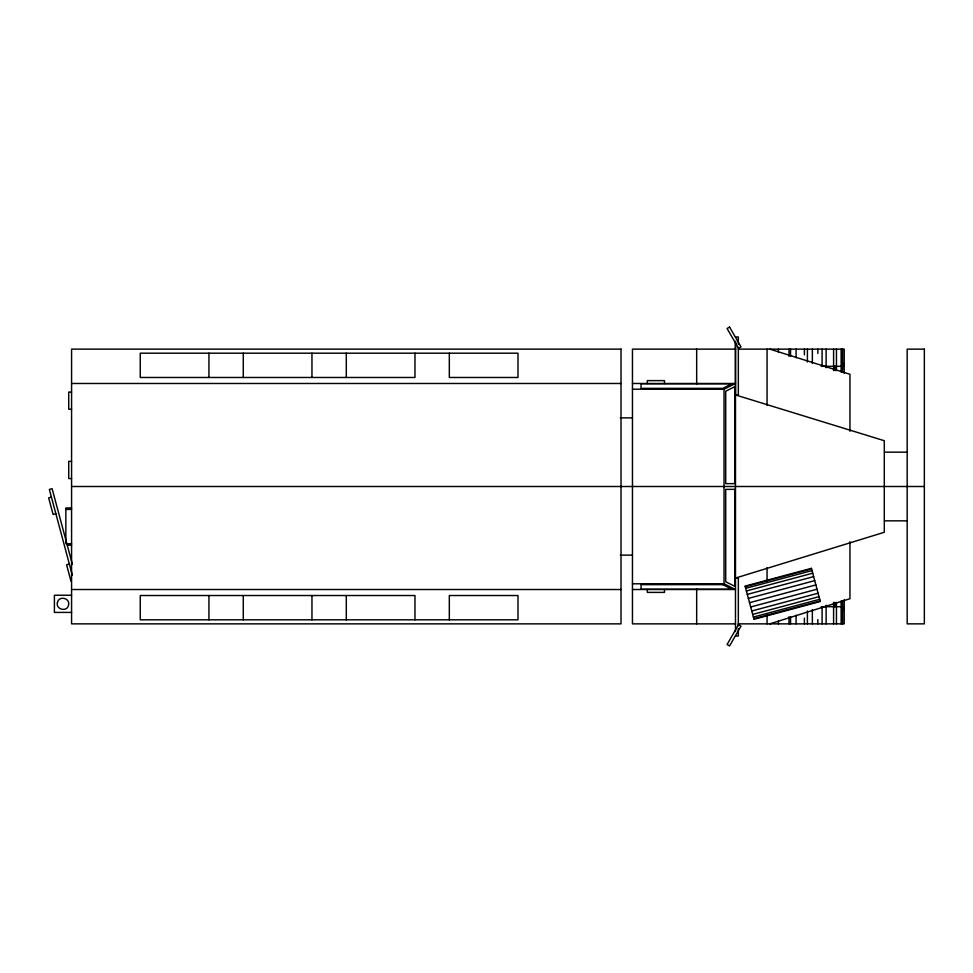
<?xml version="1.0" encoding="UTF-8"?>
<svg xmlns="http://www.w3.org/2000/svg" width="973" height="973" viewBox="0 0 973 973"><rect width="100%" height="100%" fill="white"/><g stroke="black" fill="none" stroke-linecap="round" stroke-linejoin="round"><path stroke-width="1.46" d="M738.337 625.615L738.337 578.071L735.479 578.071L884.287 532.292L884.287 440.708L735.479 394.929L735.479 341.438L735.479 631.562M843.275 609.548L844.223 606.69L841.888 606.69L841.888 600.961M632.462 389.2L724.034 389.2L735.479 383.484L632.462 383.484M769.825 623.863L849.952 598.723L849.952 541.73M51.411 497.106L48.65 497.848L53.089 514.437L55.862 513.695M69.351 564.06L66.59 564.802L71.029 581.38M745.233 586.683L811.579 568.901M745.683 588.337L812.017 570.567M746.388 590.976L812.723 573.194M747.3 594.406L813.647 576.636M748.383 598.407L814.717 580.638M749.526 602.701L815.873 584.919M750.682 606.994L817.016 589.212M751.752 610.995L818.086 593.214M752.676 614.425L819.011 596.656M753.382 617.064L819.716 599.283M753.82 618.719L820.166 600.949M735.479 336.974L738.337 336.974L738.337 344.406M735.612 349.137L632.462 349.137L632.462 623.863L735.612 623.863M738.276 349.137L844.223 349.137L844.223 373.462M821.261 366.31L840.514 366.31M71.576 383.484L621.017 383.484M71.576 392.07L68.718 392.07L68.718 409.232L71.576 409.232M735.479 394.929L738.337 394.929L738.337 347.385M620.3 417.867L632.462 417.867M884.664 452.165L907.177 452.165M71.576 461.372L68.718 461.372L68.718 478.546L71.576 478.546M71.576 486.5L884.287 486.5M884.664 486.5L924.35 486.5M71.576 507.967L65.848 507.967L65.848 543.737M65.848 509.39L71.576 509.39M884.664 520.835L907.177 520.835M67.283 543.737L71.576 543.737M67.283 545.16L71.576 545.16M620.3 555.133L632.462 555.133M632.462 583.8L724.034 583.8L735.479 589.516L632.462 589.516M71.576 589.516L621.017 589.516M71.576 595.245L54.403 595.245L54.403 612.418L71.576 612.418M821.261 606.69L840.514 606.69M738.276 623.863L844.223 623.863L844.223 599.538M735.479 636.026L738.337 636.026L738.337 628.594M769.825 349.137L849.952 374.277L849.952 431.27M843.275 363.452L844.223 366.31L841.888 366.31L841.888 372.039M72.391 564.34L52.116 488.689L49.355 489.431L72.318 575.116M842.618 349.137L842.618 372.039L841.146 372.039L841.146 349.137M842.618 623.863L842.618 600.961L841.146 600.961L841.146 623.863M836.452 349.137L836.452 370.604M836.452 602.396L836.452 623.863M835.016 366.31L835.016 370.604M835.016 602.396L835.016 606.69M833.593 349.137L833.593 370.604M833.593 602.396L833.593 623.863M826.126 349.137L826.126 367.745M826.126 605.255L826.126 623.863M822.088 349.137L822.088 366.31M822.088 606.69L822.088 623.863M817.831 349.137L817.831 353.43M817.831 619.57L817.831 623.863M812.358 349.137L812.358 363.452M812.358 609.548L812.358 623.863M807.408 349.137L807.408 362.017M807.408 610.983L807.408 623.863M804.391 349.137L804.391 354.865M804.391 618.135L804.391 623.863M796.084 349.137L796.084 357.723M796.084 615.277L796.084 623.863M790.55 349.137L790.55 356.3M790.55 616.7L790.55 623.863M788.994 349.137L788.994 356.3M788.994 616.7L788.994 623.863M778.4 349.137L778.4 352.007M778.4 620.993L778.4 623.863M767.065 349.137L767.065 405.388M767.065 567.612L767.065 581.295M767.065 614.741L767.065 623.863M724.034 389.2L724.034 583.8M696.668 349.137L696.668 384.104M696.668 588.896L696.668 623.863M664.486 383.484L664.486 380.613L647.313 380.613L647.313 383.484M664.486 589.516L664.486 592.387L647.313 592.387L647.313 589.516M449.319 353.187L449.319 377.475L517.989 377.475L517.989 353.187L140.258 353.187L140.258 377.475L414.972 377.475L414.972 353.187M449.319 619.813L449.319 595.525L517.989 595.525L517.989 619.813L140.258 619.813L140.258 595.525L414.972 595.525L414.972 619.813M346.291 353.187L346.291 377.475M346.291 595.525L346.291 619.813M311.956 353.187L311.956 377.475M311.956 595.525L311.956 619.813M243.274 353.187L243.274 377.475M243.274 595.525L243.274 619.813M208.94 353.187L208.94 377.475M208.94 595.525L208.94 619.813M57.468 602.348C55.291 609.378 66.882 612.479 68.524 605.303C70.688 598.286 59.098 595.172 57.468 602.348M738.531 624.678L727.086 644.503L729.568 645.938L741.012 626.113L738.531 624.678M729.568 327.062L727.086 328.497L738.531 348.322L741.012 346.887L729.568 327.062M731.988 383.763L722.83 388.349L641.049 388.349L641.049 383.763L731.988 383.763M734.919 386.634L725.712 391.231L725.712 483.642L734.919 483.642L734.919 386.634M811.421 568.341L745.087 586.111L753.978 619.29L820.312 601.509L811.421 568.341M621.017 349.137L71.576 349.137L71.576 623.863L621.017 623.863L621.017 349.137M924.35 349.137L907.177 349.137L907.177 623.863L924.35 623.863L924.35 349.137M734.919 489.358L725.712 489.358L725.712 581.769L734.919 586.366L734.919 489.358M722.83 584.651L641.049 584.651L641.049 589.237L731.988 589.237L722.83 584.651"/></g></svg>
